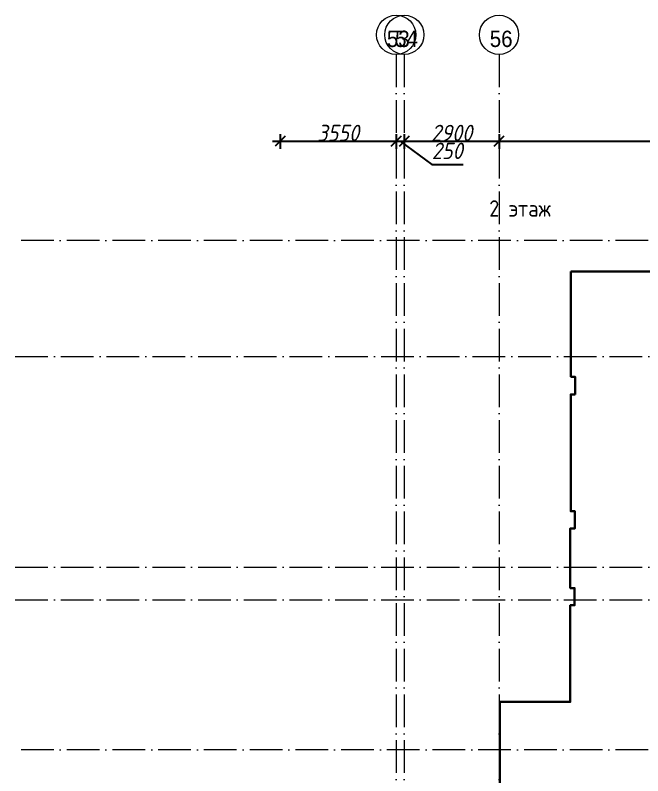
# Model space of a CAD drawing. Header units: millimetres. Extents: x 209 to 1046824, y -248937 to 510758.
# Drawn here: x 593326 to 612542, y 437893 to 461182 of the extents above; entities that cross this region are included whole.
import ezdxf

# ---------------------------------------------------------------- set-up
doc = ezdxf.new("R2010")
doc.units = ezdxf.units.MM
doc.linetypes.add('50_200_ШТРИХ_1Т_ш5_п1_п1_', pattern=[1400, 1000, -200, 0, -200])
doc.layers.add('A-ANNO-DIMS', color=7, linetype='Continuous', lineweight=9)
doc.layers.add('Основные линии', color=7, linetype='Continuous', lineweight=30)
for name, color, linetype, lineweight, true_color in [('Оси-1', 7, 'Continuous', 20, 0xaaaaaa), ('Оси-2', 7, 'Continuous', 9, 0xaaaaaa), ('Оси-3', 7, '50_200_ШТРИХ_1Т_ш5_п1_п1_', 9, 0xaaaaaa)]:
    doc.layers.add(name, color=color, linetype=linetype, lineweight=lineweight, true_color=true_color)
doc.styles.add('Arial', font='arial.ttf', dxfattribs={"width": 0.9, "height": 500})
doc.styles.add('ISOCPEUR_I_1', font='isocpeui.ttf', dxfattribs={"width": 0.9, "height": 500})
doc.styles.add('СПДС', font='isocpeur.ttf', dxfattribs={"width": 0.9})
doc.dimstyles.new('ISO-2_5_0_9К_БОЛЬШОЙ', dxfattribs={"dimscale": 304.8, "dimtxt": 497.990588, "dimasz": 0.984252, "dimexe": 0.787402, "dimexo": 0, "dimgap": 0, "dimtad": 1, "dimdec": 0, "dimzin": 0, "dimdsep": 46, "dimtxsty": 'ISOCPEUR_I_1', "dimblk1": 'OBLIQUE', "dimblk2": 'OBLIQUE', "dimsah": 1, "dimcen": 0.09, "dimdle": 0.787402, "dimazin": 0, "dimtfac": 1, "dimtdec": 4, "dimtix": 1, "dimtmove": 0, "dimatfit": 3, "dimfxl": 1, "dimtvp": 1, "dimtolj": 1, "dimtzin": 0, "dimarcsym": 2})
doc.dimstyles.new('ISO-2_5_0_9К_БОЛЬШОЙ_1', dxfattribs={"dimscale": 304.8, "dimtxt": 497.990588, "dimasz": 0.984252, "dimexe": 0.787402, "dimexo": 0, "dimgap": 0, "dimtad": 1, "dimdec": 0, "dimzin": 0, "dimdsep": 46, "dimtxsty": 'ISOCPEUR_I_1', "dimblk1": 'OBLIQUE', "dimblk2": 'OBLIQUE', "dimsah": 1, "dimcen": 0.09, "dimdle": 0.787402, "dimazin": 0, "dimtfac": 1, "dimtdec": 4, "dimtix": 1, "dimtmove": 1, "dimatfit": 3, "dimfxl": 1, "dimtvp": 1, "dimtolj": 1, "dimtzin": 0, "dimarcsym": 2})

# ---------------------------------------------------------------- blocks, each defined once
blk = doc.blocks.new('Ось сетки - Круг_Ø6_00__ISO-2_5_0_9K_-17386508-АИ_План этажа_Стены_3')
at = {"layer": 'Оси-1'}
blk.add_circle((0, 0), 3, dxfattribs=at)
blk = doc.blocks.new('_Oblique')
at = {"color": 0, "linetype": 'ByBlock', "lineweight": -2}
blk.add_line((-0.5, -0.5), (0.5, 0.5), dxfattribs=at)
blk = doc.blocks.new('*D1866')
at = {"layer": 'A-ANNO-DIMS', "color": 0, "lineweight": -2, "transparency": 16777216}
for p, q in [((601440, 457539), (601440, 457087)), ((604990, 457539), (604990, 457087)), ((601200, 457327), (605230, 457327))]:
    blk.add_line(p, q, dxfattribs=at)
at = {"layer": 'Defpoints', "color": 0, "lineweight": 30, "transparency": 16777216}
for p in [(601440, 457539), (604990, 457539), (604990, 457327)]:
    blk.add_point(p, dxfattribs=at)
at = {"layer": 'A-ANNO-DIMS', "color": 0, "lineweight": -2, "transparency": 16777216, "xscale": 300, "yscale": 300, "zscale": 300, "rotation": 180}
blk.add_blockref('_Oblique', (601440, 457327), dxfattribs=at)
at = {"layer": 'A-ANNO-DIMS', "color": 0, "lineweight": -2, "transparency": 16777216, "xscale": 300, "yscale": 300, "zscale": 300}
blk.add_blockref('_Oblique', (604990, 457327), dxfattribs=at)
at = {"layer": 'A-ANNO-DIMS', "color": 0, "transparency": 16777216, "insert": (603215, 457577), "char_height": 500, "width": 1516.96, "attachment_point": 5, "style": 'ISOCPEUR_I_1'}
blk.add_mtext('\\A1;3550', dxfattribs=at)
blk = doc.blocks.new('*D1867')
at = {"layer": 'A-ANNO-DIMS', "color": 0, "lineweight": -2, "transparency": 16777216}
for p, q in [((604990, 457539), (604990, 457087)), ((605240, 457539), (605240, 457087)), ((604750, 457327), (605480, 457327)), ((605115, 457327), (606083, 456611)), ((606083, 456611), (607039, 456611))]:
    blk.add_line(p, q, dxfattribs=at)
at = {"layer": 'Defpoints', "color": 0, "lineweight": 30, "transparency": 16777216}
for p in [(604990, 457539), (605240, 457539), (605240, 457327)]:
    blk.add_point(p, dxfattribs=at)
at = {"layer": 'A-ANNO-DIMS', "color": 0, "lineweight": -2, "transparency": 16777216, "xscale": 300, "yscale": 300, "zscale": 300, "rotation": 180}
blk.add_blockref('_Oblique', (604990, 457327), dxfattribs=at)
at = {"layer": 'A-ANNO-DIMS', "color": 0, "lineweight": -2, "transparency": 16777216, "xscale": 300, "yscale": 300, "zscale": 300}
blk.add_blockref('_Oblique', (605240, 457327), dxfattribs=at)
at = {"layer": 'A-ANNO-DIMS', "color": 0, "transparency": 16777216, "insert": (606083, 457278), "char_height": 500, "width": 1137.72, "attachment_point": 1, "line_spacing_factor": 1.149209, "style": 'ISOCPEUR_I_1'}
blk.add_mtext('\\A1;250', dxfattribs=at)
blk = doc.blocks.new('*D1868')
at = {"layer": 'A-ANNO-DIMS', "color": 0, "lineweight": -2, "transparency": 16777216}
for p, q in [((605240, 457539), (605240, 457087)), ((608140, 457539), (608140, 457087)), ((605000, 457327), (608380, 457327))]:
    blk.add_line(p, q, dxfattribs=at)
at = {"layer": 'Defpoints', "color": 0, "lineweight": 30, "transparency": 16777216}
for p in [(605240, 457539), (608140, 457539), (608140, 457327)]:
    blk.add_point(p, dxfattribs=at)
at = {"layer": 'A-ANNO-DIMS', "color": 0, "lineweight": -2, "transparency": 16777216, "xscale": 300, "yscale": 300, "zscale": 300, "rotation": 180}
blk.add_blockref('_Oblique', (605240, 457327), dxfattribs=at)
at = {"layer": 'A-ANNO-DIMS', "color": 0, "lineweight": -2, "transparency": 16777216, "xscale": 300, "yscale": 300, "zscale": 300}
blk.add_blockref('_Oblique', (608140, 457327), dxfattribs=at)
at = {"layer": 'A-ANNO-DIMS', "color": 0, "transparency": 16777216, "insert": (606690, 457577), "char_height": 500, "width": 1516.96, "attachment_point": 5, "style": 'ISOCPEUR_I_1'}
blk.add_mtext('\\A1;2900', dxfattribs=at)
blk = doc.blocks.new('*D1869')
at = {"layer": 'A-ANNO-DIMS', "color": 0, "lineweight": -2, "transparency": 16777216}
for p, q in [((608140, 457539), (608140, 457087)), ((619490, 457539), (619490, 457087)), ((607900, 457327), (619730, 457327))]:
    blk.add_line(p, q, dxfattribs=at)
at = {"layer": 'Defpoints', "color": 0, "lineweight": 30, "transparency": 16777216}
for p in [(608140, 457539), (619490, 457539), (619490, 457327)]:
    blk.add_point(p, dxfattribs=at)
at = {"layer": 'A-ANNO-DIMS', "color": 0, "lineweight": -2, "transparency": 16777216, "xscale": 300, "yscale": 300, "zscale": 300, "rotation": 180}
blk.add_blockref('_Oblique', (608140, 457327), dxfattribs=at)
at = {"layer": 'A-ANNO-DIMS', "color": 0, "lineweight": -2, "transparency": 16777216, "xscale": 300, "yscale": 300, "zscale": 300}
blk.add_blockref('_Oblique', (619490, 457327), dxfattribs=at)
at = {"layer": 'A-ANNO-DIMS', "color": 0, "transparency": 16777216, "insert": (613815, 457577), "char_height": 500, "width": 1666.35, "attachment_point": 5, "style": 'ISOCPEUR_I_1'}
blk.add_mtext('\\A1;11350', dxfattribs=at)

msp = doc.modelspace()

# ---------------------------------------------------------------- linework, layer by layer
at = {"lineweight": 30}
for points in [[(620143.4, 449055.4), (620143.4, 451505.4), (620163.4, 451505.4), (620343.4, 451505.4), (620343.4, 453092.4), (620143.4, 453092.4), (619913.4, 453092.4), (619913.4, 453322.4), (616213.4, 453322.4), (616213.4, 453066.4), (615689.4, 453066.4), (615689.4, 453329.4), (610339.4, 453329.4)], [(610339.4, 453329.4), (610339.4, 450112.4), (610469.4, 450112.4), (610469.4, 449572.4)], [(610334.4, 445991.4), (610464.4, 445991.4), (610464.4, 445466.4), (610451.4, 445466.4), (610321.4, 445466.4), (610321.4, 443640.4), (610451.4, 443640.4), (610451.4, 443115.4), (610321.4, 443115.4), (610321.4, 440155.4), (608168.4, 440155.4), (608168.4, 435025.4), (605088.4, 435025.4), (605088.4, 434290.4)]]:
    msp.add_lwpolyline(points, dxfattribs=at)
at = {"color": 18, "lineweight": 30, "true_color": 0x000000}
msp.add_lwpolyline([(610469.4, 449572.4), (610334.4, 449572.4), (610334.4, 445991.4), (610335.4, 445991.4)], dxfattribs=at)
at = {"layer": 'Оси-3'}
for p, q in [((604990.4, 459982.3), (604990.4, 416790.5)), ((605240.4, 459982.3), (605240.4, 416790.5)), ((608140.4, 459982.3), (608140.4, 416790.5)), ((635108.4, 454282.4), (593326.4, 454282.4)), ((593326.4, 450732.1), (635108.4, 450732.1)), ((593326.4, 444282.4), (635108.4, 444282.4)), ((593326.4, 443282.4), (635108.4, 443282.4)), ((635108.4, 438682.4), (593326.4, 438682.4))]:
    msp.add_line(p, q, dxfattribs=at)

# ---------------------------------------------------------------- block references
at = {"layer": 'Оси-1', "xscale": 199.9999999999999, "yscale": 199.9999999999999, "zscale": 199.9999999999999, "rotation": 180}
for p in [(604990.4, 460582.3), (605240.4, 460582.3), (608140.4, 460582.3)]:
    msp.add_blockref('Ось сетки - Круг_Ø6_00__ISO-2_5_0_9K_-17386508-АИ_План этажа_Стены_3', p, dxfattribs=at)

# ---------------------------------------------------------------- texts
at = {"layer": 'Оси-2', "char_height": 500, "width": 702, "attachment_point": 5, "line_spacing_factor": 0.936439, "style": 'Arial'}
for s, insert in [('\\pxqc,t4.572,9.144,13.716,18.288,22.86,27.432,32.004,36.576,41.148,45.72,50.292,54.864,59.436,64.008,68.58,73.152,77.724,82.296,86.868,91.44,96.012,100.584,105.156,109.728,114.3,118.872,123.444,128.016,132.588,137.16,141.732,146.304;{53}', (605055.6, 460455.2)), ('\\pxqc,t4.572,9.144,13.716,18.288,22.86,27.432,32.004,36.576,41.148,45.72,50.292,54.864,59.436,64.008,68.58,73.152,77.724,82.296,86.868,91.44,96.012,100.584,105.156,109.728,114.3,118.872,123.444,128.016,132.588,137.16,141.732,146.304;{54}', (605305.6, 460455.2)), ('\\pxqc,t4.572,9.144,13.716,18.288,22.86,27.432,32.004,36.576,41.148,45.72,50.292,54.864,59.436,64.008,68.58,73.152,77.724,82.296,86.868,91.44,96.012,100.584,105.156,109.728,114.3,118.872,123.444,128.016,132.588,137.16,141.732,146.304;{56}', (608205.6, 460455.2))]:
    msp.add_mtext(s, dxfattribs=dict(at, insert=insert))
at = {"layer": 'Основные линии', "insert": (607841.1, 455514.7), "char_height": 500, "attachment_point": 1, "style": 'СПДС'}
msp.add_mtext_dynamic_manual_height_columns('2 этаж ', width=2291.008, gutter_width=1622.4, heights=[0], dxfattribs=at)

# ---------------------------------------------------------------- dimensions: what is measured, and where the dimension line sits
at = {"layer": 'A-ANNO-DIMS'}
for base, p1, p2, override, picture, middle in [((604990.4, 457326.7), (601440.4, 457538.8), (604990.4, 457538.8), {"dimpost": '<>', "dimfxl": 3550}, '*D1866', (603215.4, 457576.7)), ((608140.4, 457326.7), (605240.4, 457538.8), (608140.4, 457538.8), {"dimpost": '<>', "dimfxl": 2900}, '*D1868', (606690.4, 457576.7)), ((619490.4, 457326.7), (608140.4, 457538.8), (619490.4, 457538.8), {"dimpost": '<>', "dimfxl": 11350}, '*D1869', (613815.4, 457576.7))]:
    dim = msp.add_linear_dim(base=base, p1=p1, p2=p2, dimstyle='ISO-2_5_0_9К_БОЛЬШОЙ', override=override, dxfattribs=at)
    dim.commit()
    dim.dimension.update_dxf_attribs({"geometry": picture, "text_midpoint": middle})
dim = msp.add_linear_dim(base=(605240.4, 457326.7), p1=(604990.4, 457538.8), p2=(605240.4, 457538.8), dimstyle='ISO-2_5_0_9К_БОЛЬШОЙ_1', override={"dimpost": '<>', "dimfxl": 250}, dxfattribs=at)
dim.commit()
dim.dimension.update_dxf_attribs({"geometry": '*D1867', "text_midpoint": (606082.9, 456611), "dimtype": 160})

doc.saveas('drawing.dxf')
